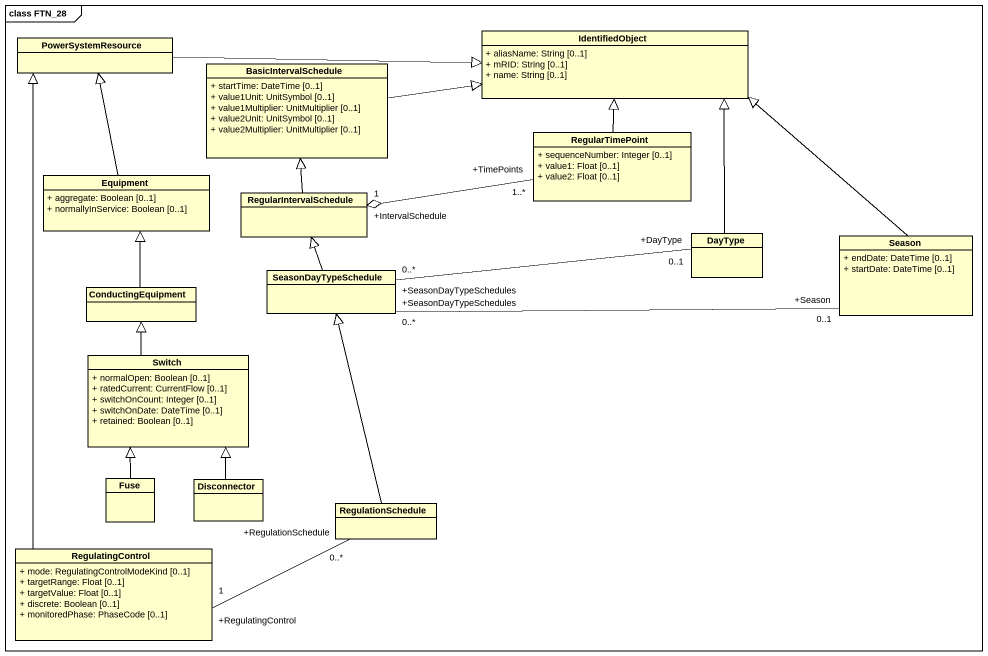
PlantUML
@startuml
mainframe class FTN_28
hide circle
hide empty members
skinparam classAttributeIconSize 0
class PowerSystemResource
class IdentifiedObject {
  + aliasName: String [0..1]
  + mRID: String [0..1]
  + name: String [0..1]
}
class BasicIntervalSchedule {
  + startTime: DateTime [0..1]
  + value1Unit: UnitSymbol [0..1]
  + value1Multiplier: UnitMultiplier [0..1]
  + value2Unit: UnitSymbol [0..1]
  + value2Multiplier: UnitMultiplier [0..1]
}
class RegularTimePoint {
  + sequenceNumber: Integer [0..1]
  + value1: Float [0..1]
  + value2: Float [0..1]
}
class Equipment {
  + aggregate: Boolean [0..1]
  + normallyInService: Boolean [0..1]
}
class RegularIntervalSchedule
class DayType
class Season {
  + endDate: DateTime [0..1]
  + startDate: DateTime [0..1]
}
class SeasonDayTypeSchedule
class ConductingEquipment
class Switch {
  + normalOpen: Boolean [0..1]
  + ratedCurrent: CurrentFlow [0..1]
  + switchOnCount: Integer [0..1]
  + switchOnDate: DateTime [0..1]
  + retained: Boolean [0..1]
}
class Fuse
class Disconnector
class RegulationSchedule
class RegulatingControl {
  + mode: RegulatingControlModeKind [0..1]
  + targetRange: Float [0..1]
  + targetValue: Float [0..1]
  + discrete: Boolean [0..1]
  + monitoredPhase: PhaseCode [0..1]
}
PowerSystemResource -right-|> IdentifiedObject
BasicIntervalSchedule -right-|> IdentifiedObject
RegularTimePoint -up-|> IdentifiedObject
Equipment -up-|> PowerSystemResource
RegularIntervalSchedule -up-|> BasicIntervalSchedule
RegularIntervalSchedule "+IntervalSchedule\n1" o-right- "+TimePoints\n1..*" RegularTimePoint
DayType -up-|> IdentifiedObject
DayType "+DayType\n0..1" -left- "+SeasonDayTypeSchedules\n0..*" SeasonDayTypeSchedule
Season -up-|> IdentifiedObject
Season "+Season\n0..1" -left- "+SeasonDayTypeSchedules\n0..*" SeasonDayTypeSchedule
SeasonDayTypeSchedule -up-|> RegularIntervalSchedule
ConductingEquipment -up-|> Equipment
Switch -up-|> ConductingEquipment
Fuse -up-|> Switch
Disconnector -up-|> Switch
RegulationSchedule -up-|> SeasonDayTypeSchedule
RegulationSchedule "+RegulationSchedule\n0..*" -left- "+RegulatingControl\n1" RegulatingControl
RegulatingControl -up-|> PowerSystemResource
@enduml
